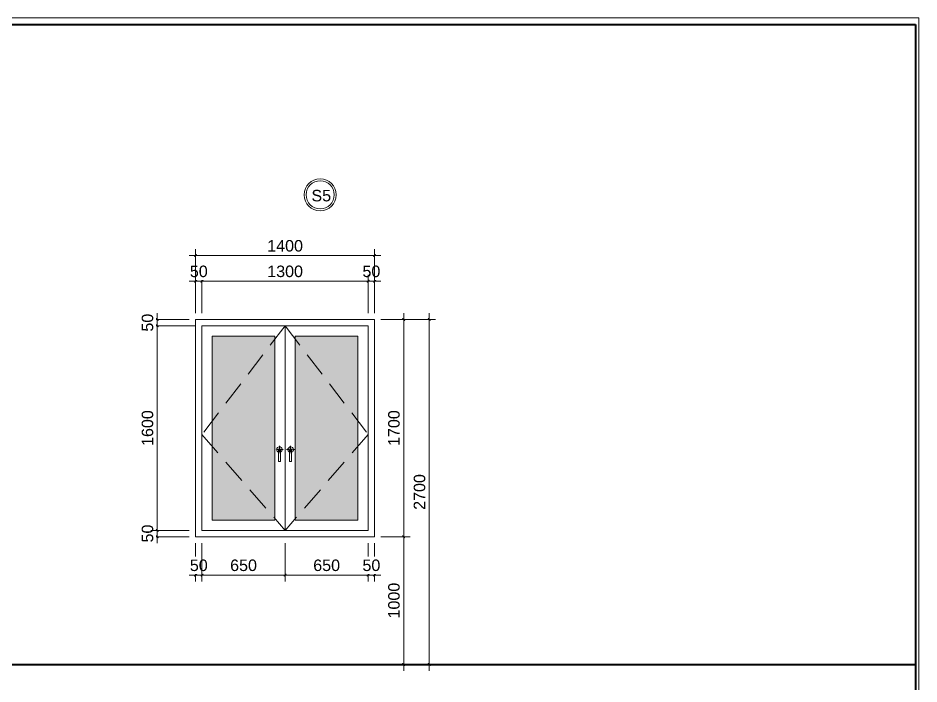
# Model space of a CAD drawing. Header units: inches. Extents: x 921646 to 2157952, y -92667 to 262089.
# Drawn here: x 1986572 to 1993619, y -19387 to -14175 of the extents above; entities that cross this region are included whole.
import ezdxf
from ezdxf.enums import TextEntityAlignment as Align

# ---------------------------------------------------------------- set-up
doc = ezdxf.new("R2010")
doc.units = ezdxf.units.IN
doc.header["$MEASUREMENT"] = 0
doc.linetypes.add('HIDDEN', pattern=[9.525, 6.35, -3.175])
doc.layers.get('DEFPOINTS').update_dxf_attribs({"lineweight": 9})
for name, color, linetype, lineweight in [('11 CUA', 42, 'Continuous', 15), ('14 KHUAT', 106, 'HIDDEN', 13), ('15 TEXT', 134, 'Continuous', 15), ('4 TUONG', 255, 'Continuous', 40), ('Cp Net Manh 0.15', 8, 'Continuous', 15), ('Cp Net Thep 0.40', 2, 'Continuous', 40), ('dim', 252, 'Continuous', 9), ('HATCH', 244, 'Continuous', 0)]:
    doc.layers.add(name, color=color, linetype=linetype, lineweight=lineweight)
doc.styles.add('ARIAL', font='arial.ttf')
doc.styles.add('CHU', font='arial.ttf')
doc.styles.add('kich thuot', font='arial.ttf', dxfattribs={"width": 0.8})
doc.dimstyles.new('VJC100', dxfattribs={"dimscale": 1.2, "dimtxt": 200, "dimasz": 100, "dimexe": 100, "dimexo": 0, "dimgap": 60, "dimtad": 1, "dimdec": 0, "dimlfac": -1, "dimzin": 9, "dimdsep": 46, "dimtxsty": 'CHU', "dimblk": 'ARCHTICK', "dimcen": 0.9, "dimdle": 100, "dimclrd": 251, "dimclre": 251, "dimclrt": 3, "dimadec": 0, "dimazin": 0, "dimtfac": 1, "dimtdec": 0, "dimtix": 1, "dimtmove": 2, "dimatfit": 3, "dimfxl": 500, "dimtolj": 1, "dimtzin": 0, "dimlwd": 13, "dimlwe": 9, "dimarcsym": 0})

# ---------------------------------------------------------------- blocks, each defined once
blk = doc.blocks.new('Khung Ht dep')
at = {"layer": 'Cp Net Thep 0.40', "color": 106, "flags": 128}
blk.add_lwpolyline([(30380, 21415), (30380, 1792), (3162, 1792), (3162, 21415)], close=True, dxfattribs=at)
at = {"layer": 'DEFPOINTS', "ltscale": 100}
blk.add_lwpolyline([(30430, 1692), (30430, 21515), (1912, 21515), (1912, 1692)], close=True, dxfattribs=at)
blk = doc.blocks.new('_ArchTick')
at = {"layer": 'dim', "const_width": 0.15}
blk.add_lwpolyline([(0.2, 0.2), (-0.2, -0.2)], dxfattribs=at)
blk = doc.blocks.new('*D962')
at = {"layer": 'DEFPOINTS', "color": 0, "transparency": 16777216}
for p in [(1989361.3, -18234.4), (1989588.9, -18234.4), (1989361.3, -19234.4)]:
    blk.add_point(p, dxfattribs=at)
at = {"layer": 'dim', "color": 251, "lineweight": 9, "transparency": 16777216}
for p, q in [((1989411.3, -18234.4), (1989638.9, -18234.4)), ((1989411.3, -19234.4), (1989638.9, -19234.4))]:
    blk.add_line(p, q, dxfattribs=at)
at = {"layer": 'dim', "color": 251, "lineweight": 13, "transparency": 16777216}
blk.add_line((1989588.9, -19284.4), (1989588.9, -18184.4), dxfattribs=at)
at = {"layer": 'dim', "color": 251, "lineweight": 13, "transparency": 16777216, "xscale": 50, "yscale": 50, "zscale": 50}
for p, rotation in [((1989588.9, -18234.4), 90), ((1989588.9, -19234.4), 270)]:
    blk.add_blockref('_ArchTick', p, dxfattribs=dict(at, rotation=rotation))
at = {"layer": 'dim', "color": 3, "transparency": 16777216, "insert": (1989513, -18734.4), "char_height": 90, "attachment_point": 5, "rotation": 90, "style": 'CHU', "bg_fill": 3, "box_fill_scale": 1.25, "bg_fill_color": 9, "bg_fill_true_color": 13158600, "bg_fill_transparency": 0}
blk.add_mtext('\\A1;1000', dxfattribs=at)
blk = doc.blocks.new('*D963')
at = {"layer": 'DEFPOINTS', "color": 0, "transparency": 16777216}
for p in [(1989361.3, -16534.4), (1989588.9, -16534.4), (1989361.3, -18234.4)]:
    blk.add_point(p, dxfattribs=at)
at = {"layer": 'dim', "color": 251, "lineweight": 13, "transparency": 16777216}
blk.add_line((1989588.9, -18284.4), (1989588.9, -16484.4), dxfattribs=at)
at = {"layer": 'dim', "color": 251, "lineweight": 9, "transparency": 16777216}
for p, q in [((1989411.3, -16534.4), (1989638.9, -16534.4)), ((1989411.3, -18234.4), (1989638.9, -18234.4))]:
    blk.add_line(p, q, dxfattribs=at)
at = {"layer": 'dim', "color": 251, "lineweight": 13, "transparency": 16777216, "xscale": 50, "yscale": 50, "zscale": 50}
for p, rotation in [((1989588.9, -16534.4), 90), ((1989588.9, -18234.4), 270)]:
    blk.add_blockref('_ArchTick', p, dxfattribs=dict(at, rotation=rotation))
at = {"layer": 'dim', "color": 3, "transparency": 16777216, "insert": (1989513, -17384.4), "char_height": 90, "attachment_point": 5, "rotation": 90, "style": 'CHU', "bg_fill": 3, "box_fill_scale": 1.25, "bg_fill_color": 9, "bg_fill_true_color": 13158600, "bg_fill_transparency": 0}
blk.add_mtext('\\A1;1700', dxfattribs=at)
blk = doc.blocks.new('*D964')
at = {"layer": 'DEFPOINTS', "color": 0, "transparency": 16777216}
for p in [(1989361.3, -16534.4), (1989788.9, -16534.4), (1989361.3, -19234.4)]:
    blk.add_point(p, dxfattribs=at)
at = {"layer": 'dim', "color": 251, "lineweight": 13, "transparency": 16777216}
blk.add_line((1989788.9, -19284.4), (1989788.9, -16484.4), dxfattribs=at)
at = {"layer": 'dim', "color": 251, "lineweight": 9, "transparency": 16777216}
for p, q in [((1989411.3, -16534.4), (1989838.9, -16534.4)), ((1989411.3, -19234.4), (1989838.9, -19234.4))]:
    blk.add_line(p, q, dxfattribs=at)
at = {"layer": 'dim', "color": 251, "lineweight": 13, "transparency": 16777216, "xscale": 50, "yscale": 50, "zscale": 50}
for p, rotation in [((1989788.9, -16534.4), 90), ((1989788.9, -19234.4), 270)]:
    blk.add_blockref('_ArchTick', p, dxfattribs=dict(at, rotation=rotation))
at = {"layer": 'dim', "color": 3, "transparency": 16777216, "insert": (1989713, -17884.4), "char_height": 90, "attachment_point": 5, "rotation": 90, "style": 'CHU', "bg_fill": 3, "box_fill_scale": 1.25, "bg_fill_color": 9, "bg_fill_true_color": 13158600, "bg_fill_transparency": 0}
blk.add_mtext('\\A1;2700', dxfattribs=at)
blk = doc.blocks.new('*D965')
at = {"layer": 'DEFPOINTS', "color": 0, "transparency": 16777216}
for p in [(1989311.3, -16534.4), (1989361.3, -16534.4)]:
    blk.add_point(p, dxfattribs=at)
at = {"layer": 'dim', "color": 251, "lineweight": 9, "transparency": 16777216}
for p, q in [((1989311.3, -16484.4), (1989311.3, -16184.4)), ((1989361.3, -16484.4), (1989361.3, -16184.4))]:
    blk.add_line(p, q, dxfattribs=at)
at = {"layer": 'dim', "color": 251, "lineweight": 13, "transparency": 16777216}
for p, q in [((1989311.3, -16234.4), (1989261.3, -16234.4)), ((1989361.3, -16234.4), (1989311.3, -16234.4)), ((1989361.3, -16234.4), (1989411.3, -16234.4))]:
    blk.add_line(p, q, dxfattribs=at)
at = {"layer": 'dim', "color": 251, "lineweight": 13, "transparency": 16777216, "xscale": 50, "yscale": 50, "zscale": 50}
blk.add_blockref('_ArchTick', (1989311.3, -16234.4), dxfattribs=at)
at = {"layer": 'dim', "color": 251, "lineweight": 13, "transparency": 16777216, "xscale": 50, "yscale": 50, "zscale": 50, "rotation": 180}
blk.add_blockref('_ArchTick', (1989361.3, -16234.4), dxfattribs=at)
at = {"layer": 'dim', "color": 3, "transparency": 16777216, "insert": (1989336.3, -16158.5), "char_height": 90, "attachment_point": 5, "style": 'CHU', "bg_fill": 3, "box_fill_scale": 1.25, "bg_fill_color": 9, "bg_fill_true_color": 13158600, "bg_fill_transparency": 0}
blk.add_mtext('\\A1;50', dxfattribs=at)
at = {"layer": 'DEFPOINTS', "color": 0, "transparency": 16777216}
blk.add_point((1989311.3, -16234.4), dxfattribs=at)
blk = doc.blocks.new('*D966')
at = {"layer": 'DEFPOINTS', "color": 0, "transparency": 16777216}
for p in [(1988011.3, -16234.4), (1988011.3, -16534.4), (1989311.3, -16534.4)]:
    blk.add_point(p, dxfattribs=at)
at = {"layer": 'dim', "color": 251, "lineweight": 9, "transparency": 16777216}
for p, q in [((1988011.3, -16484.4), (1988011.3, -16184.4)), ((1989311.3, -16484.4), (1989311.3, -16184.4))]:
    blk.add_line(p, q, dxfattribs=at)
at = {"layer": 'dim', "color": 251, "lineweight": 13, "transparency": 16777216}
blk.add_line((1989361.3, -16234.4), (1987961.3, -16234.4), dxfattribs=at)
at = {"layer": 'dim', "color": 251, "lineweight": 13, "transparency": 16777216, "xscale": 50, "yscale": 50, "zscale": 50, "rotation": 180}
blk.add_blockref('_ArchTick', (1988011.3, -16234.4), dxfattribs=at)
at = {"layer": 'dim', "color": 251, "lineweight": 13, "transparency": 16777216, "xscale": 50, "yscale": 50, "zscale": 50}
blk.add_blockref('_ArchTick', (1989311.3, -16234.4), dxfattribs=at)
at = {"layer": 'dim', "color": 3, "transparency": 16777216, "insert": (1988661.3, -16158.4), "char_height": 90, "attachment_point": 5, "style": 'CHU', "bg_fill": 3, "box_fill_scale": 1.25, "bg_fill_color": 9, "bg_fill_true_color": 13158600, "bg_fill_transparency": 0}
blk.add_mtext('\\A1;1300', dxfattribs=at)
blk = doc.blocks.new('*D967')
at = {"layer": 'DEFPOINTS', "color": 0, "transparency": 16777216}
for p in [(1987961.3, -16534.4), (1988011.3, -16534.4)]:
    blk.add_point(p, dxfattribs=at)
at = {"layer": 'dim', "color": 251, "lineweight": 9, "transparency": 16777216}
for p, q in [((1987961.3, -16484.4), (1987961.3, -16184.4)), ((1988011.3, -16484.4), (1988011.3, -16184.4))]:
    blk.add_line(p, q, dxfattribs=at)
at = {"layer": 'dim', "color": 251, "lineweight": 13, "transparency": 16777216}
for p, q in [((1987961.3, -16234.4), (1987911.3, -16234.4)), ((1988011.3, -16234.4), (1987961.3, -16234.4)), ((1988011.3, -16234.4), (1988061.3, -16234.4))]:
    blk.add_line(p, q, dxfattribs=at)
at = {"layer": 'dim', "color": 251, "lineweight": 13, "transparency": 16777216, "xscale": 50, "yscale": 50, "zscale": 50}
blk.add_blockref('_ArchTick', (1987961.3, -16234.4), dxfattribs=at)
at = {"layer": 'dim', "color": 251, "lineweight": 13, "transparency": 16777216, "xscale": 50, "yscale": 50, "zscale": 50, "rotation": 180}
blk.add_blockref('_ArchTick', (1988011.3, -16234.4), dxfattribs=at)
at = {"layer": 'dim', "color": 3, "transparency": 16777216, "insert": (1987986.3, -16158.5), "char_height": 90, "attachment_point": 5, "style": 'CHU', "bg_fill": 3, "box_fill_scale": 1.25, "bg_fill_color": 9, "bg_fill_true_color": 13158600, "bg_fill_transparency": 0}
blk.add_mtext('\\A1;50', dxfattribs=at)
at = {"layer": 'DEFPOINTS', "color": 0, "transparency": 16777216}
blk.add_point((1987961.3, -16234.4), dxfattribs=at)
blk = doc.blocks.new('*D968')
at = {"layer": 'DEFPOINTS', "color": 0, "transparency": 16777216}
for p in [(1987961.3, -16034.4), (1987961.3, -16534.4), (1989361.3, -16534.4)]:
    blk.add_point(p, dxfattribs=at)
at = {"layer": 'dim', "color": 251, "lineweight": 9, "transparency": 16777216}
for p, q in [((1987961.3, -16484.4), (1987961.3, -15984.4)), ((1989361.3, -16484.4), (1989361.3, -15984.4))]:
    blk.add_line(p, q, dxfattribs=at)
at = {"layer": 'dim', "color": 251, "lineweight": 13, "transparency": 16777216}
blk.add_line((1989411.3, -16034.4), (1987911.3, -16034.4), dxfattribs=at)
at = {"layer": 'dim', "color": 251, "lineweight": 13, "transparency": 16777216, "xscale": 50, "yscale": 50, "zscale": 50, "rotation": 180}
blk.add_blockref('_ArchTick', (1987961.3, -16034.4), dxfattribs=at)
at = {"layer": 'dim', "color": 251, "lineweight": 13, "transparency": 16777216, "xscale": 50, "yscale": 50, "zscale": 50}
blk.add_blockref('_ArchTick', (1989361.3, -16034.4), dxfattribs=at)
at = {"layer": 'dim', "color": 3, "transparency": 16777216, "insert": (1988661.3, -15958.5), "char_height": 90, "attachment_point": 5, "style": 'CHU', "bg_fill": 3, "box_fill_scale": 1.25, "bg_fill_color": 9, "bg_fill_true_color": 13158600, "bg_fill_transparency": 0}
blk.add_mtext('\\A1;1400', dxfattribs=at)
blk = doc.blocks.new('*D969')
at = {"layer": 'DEFPOINTS', "color": 0, "transparency": 16777216}
for p in [(1987961.3, -18184.4), (1987961.3, -18234.4)]:
    blk.add_point(p, dxfattribs=at)
at = {"layer": 'dim', "color": 251, "lineweight": 13, "transparency": 16777216}
for p, q in [((1987661.3, -18184.4), (1987661.3, -18134.4)), ((1987661.3, -18234.4), (1987661.3, -18184.4)), ((1987661.3, -18234.4), (1987661.3, -18284.4))]:
    blk.add_line(p, q, dxfattribs=at)
at = {"layer": 'dim', "color": 251, "lineweight": 9, "transparency": 16777216}
for p, q in [((1987911.3, -18184.4), (1987611.3, -18184.4)), ((1987911.3, -18234.4), (1987611.3, -18234.4))]:
    blk.add_line(p, q, dxfattribs=at)
at = {"layer": 'dim', "color": 251, "lineweight": 13, "transparency": 16777216, "xscale": 50, "yscale": 50, "zscale": 50}
for p, rotation in [((1987661.3, -18184.4), 270), ((1987661.3, -18234.4), 90)]:
    blk.add_blockref('_ArchTick', p, dxfattribs=dict(at, rotation=rotation))
at = {"layer": 'dim', "color": 3, "transparency": 16777216, "insert": (1987585.3, -18209.4), "char_height": 90, "attachment_point": 5, "rotation": 90, "style": 'CHU', "bg_fill": 3, "box_fill_scale": 1.25, "bg_fill_color": 9, "bg_fill_true_color": 13158600, "bg_fill_transparency": 0}
blk.add_mtext('\\A1;50', dxfattribs=at)
at = {"layer": 'DEFPOINTS', "color": 0, "transparency": 16777216}
blk.add_point((1987661.3, -18184.4), dxfattribs=at)
blk = doc.blocks.new('*D970')
at = {"layer": 'DEFPOINTS', "color": 0, "transparency": 16777216}
for p in [(1987661.3, -16584.4), (1988011.3, -16584.4), (1987961.3, -18184.4)]:
    blk.add_point(p, dxfattribs=at)
at = {"layer": 'dim', "color": 251, "lineweight": 13, "transparency": 16777216}
blk.add_line((1987661.3, -18234.4), (1987661.3, -16534.4), dxfattribs=at)
at = {"layer": 'dim', "color": 251, "lineweight": 9, "transparency": 16777216}
for p, q in [((1987961.3, -16584.4), (1987611.3, -16584.4)), ((1987911.3, -18184.4), (1987611.3, -18184.4))]:
    blk.add_line(p, q, dxfattribs=at)
at = {"layer": 'dim', "color": 251, "lineweight": 13, "transparency": 16777216, "xscale": 50, "yscale": 50, "zscale": 50}
for p, rotation in [((1987661.3, -16584.4), 90), ((1987661.3, -18184.4), 270)]:
    blk.add_blockref('_ArchTick', p, dxfattribs=dict(at, rotation=rotation))
at = {"layer": 'dim', "color": 3, "transparency": 16777216, "insert": (1987585.3, -17384.4), "char_height": 90, "attachment_point": 5, "rotation": 90, "style": 'CHU', "bg_fill": 3, "box_fill_scale": 1.25, "bg_fill_color": 9, "bg_fill_true_color": 13158600, "bg_fill_transparency": 0}
blk.add_mtext('\\A1;1600', dxfattribs=at)
blk = doc.blocks.new('*D971')
at = {"layer": 'DEFPOINTS', "color": 0, "transparency": 16777216}
for p in [(1987961.3, -16534.4), (1987961.3, -16584.4)]:
    blk.add_point(p, dxfattribs=at)
at = {"layer": 'dim', "color": 251, "lineweight": 13, "transparency": 16777216}
for p, q in [((1987661.3, -16534.4), (1987661.3, -16484.4)), ((1987661.3, -16584.4), (1987661.3, -16534.4)), ((1987661.3, -16584.4), (1987661.3, -16634.4))]:
    blk.add_line(p, q, dxfattribs=at)
at = {"layer": 'dim', "color": 251, "lineweight": 9, "transparency": 16777216}
for p, q in [((1987911.3, -16534.4), (1987611.3, -16534.4)), ((1987911.3, -16584.4), (1987611.3, -16584.4))]:
    blk.add_line(p, q, dxfattribs=at)
at = {"layer": 'dim', "color": 251, "lineweight": 13, "transparency": 16777216, "xscale": 50, "yscale": 50, "zscale": 50}
for p, rotation in [((1987661.3, -16534.4), 270), ((1987661.3, -16584.4), 90)]:
    blk.add_blockref('_ArchTick', p, dxfattribs=dict(at, rotation=rotation))
at = {"layer": 'dim', "color": 3, "transparency": 16777216, "insert": (1987585.3, -16559.4), "char_height": 90, "attachment_point": 5, "rotation": 90, "style": 'CHU', "bg_fill": 3, "box_fill_scale": 1.25, "bg_fill_color": 9, "bg_fill_true_color": 13158600, "bg_fill_transparency": 0}
blk.add_mtext('\\A1;50', dxfattribs=at)
at = {"layer": 'DEFPOINTS', "color": 0, "transparency": 16777216}
blk.add_point((1987661.3, -16534.4), dxfattribs=at)
blk = doc.blocks.new('*D972')
at = {"layer": 'DEFPOINTS', "color": 0, "transparency": 16777216}
for p in [(1987961.3, -18234.4), (1988011.3, -18234.4)]:
    blk.add_point(p, dxfattribs=at)
at = {"layer": 'dim', "color": 251, "lineweight": 9, "transparency": 16777216}
for p, q in [((1987961.3, -18284.4), (1987961.3, -18584.4)), ((1988011.3, -18284.4), (1988011.3, -18584.4))]:
    blk.add_line(p, q, dxfattribs=at)
at = {"layer": 'dim', "color": 251, "lineweight": 13, "transparency": 16777216}
for p, q in [((1987961.3, -18534.4), (1987911.3, -18534.4)), ((1987961.3, -18534.4), (1988011.3, -18534.4)), ((1988011.3, -18534.4), (1988061.3, -18534.4))]:
    blk.add_line(p, q, dxfattribs=at)
at = {"layer": 'dim', "color": 251, "lineweight": 13, "transparency": 16777216, "xscale": 50, "yscale": 50, "zscale": 50}
blk.add_blockref('_ArchTick', (1987961.3, -18534.4), dxfattribs=at)
at = {"layer": 'dim', "color": 251, "lineweight": 13, "transparency": 16777216, "xscale": 50, "yscale": 50, "zscale": 50, "rotation": 180}
blk.add_blockref('_ArchTick', (1988011.3, -18534.4), dxfattribs=at)
at = {"layer": 'dim', "color": 3, "transparency": 16777216, "insert": (1987986.3, -18458.5), "char_height": 90, "attachment_point": 5, "style": 'CHU', "bg_fill": 3, "box_fill_scale": 1.25, "bg_fill_color": 9, "bg_fill_true_color": 13158600, "bg_fill_transparency": 0}
blk.add_mtext('\\A1;50', dxfattribs=at)
at = {"layer": 'DEFPOINTS', "color": 0, "transparency": 16777216}
blk.add_point((1988011.3, -18534.4), dxfattribs=at)
blk = doc.blocks.new('*D973')
at = {"layer": 'DEFPOINTS', "color": 0, "transparency": 16777216}
for p in [(1988011.3, -18234.4), (1988661.3, -18234.4), (1988661.3, -18534.4)]:
    blk.add_point(p, dxfattribs=at)
at = {"layer": 'dim', "color": 251, "lineweight": 9, "transparency": 16777216}
for p, q in [((1988011.3, -18284.4), (1988011.3, -18584.4)), ((1988661.3, -18284.4), (1988661.3, -18584.4))]:
    blk.add_line(p, q, dxfattribs=at)
at = {"layer": 'dim', "color": 251, "lineweight": 13, "transparency": 16777216}
blk.add_line((1987961.3, -18534.4), (1988711.3, -18534.4), dxfattribs=at)
at = {"layer": 'dim', "color": 251, "lineweight": 13, "transparency": 16777216, "xscale": 50, "yscale": 50, "zscale": 50, "rotation": 180}
blk.add_blockref('_ArchTick', (1988011.3, -18534.4), dxfattribs=at)
at = {"layer": 'dim', "color": 251, "lineweight": 13, "transparency": 16777216, "xscale": 50, "yscale": 50, "zscale": 50}
blk.add_blockref('_ArchTick', (1988661.3, -18534.4), dxfattribs=at)
at = {"layer": 'dim', "color": 3, "transparency": 16777216, "insert": (1988336.3, -18458.5), "char_height": 90, "attachment_point": 5, "style": 'CHU', "bg_fill": 3, "box_fill_scale": 1.25, "bg_fill_color": 9, "bg_fill_true_color": 13158600, "bg_fill_transparency": 0}
blk.add_mtext('\\A1;650', dxfattribs=at)
blk = doc.blocks.new('*D974')
at = {"layer": 'DEFPOINTS', "color": 0, "transparency": 16777216}
for p in [(1988661.3, -18234.4), (1989311.3, -18234.4), (1989311.3, -18534.4)]:
    blk.add_point(p, dxfattribs=at)
at = {"layer": 'dim', "color": 251, "lineweight": 9, "transparency": 16777216}
for p, q in [((1988661.3, -18284.4), (1988661.3, -18584.4)), ((1989311.3, -18284.4), (1989311.3, -18584.4))]:
    blk.add_line(p, q, dxfattribs=at)
at = {"layer": 'dim', "color": 251, "lineweight": 13, "transparency": 16777216}
blk.add_line((1988611.3, -18534.4), (1989361.3, -18534.4), dxfattribs=at)
at = {"layer": 'dim', "color": 251, "lineweight": 13, "transparency": 16777216, "xscale": 50, "yscale": 50, "zscale": 50, "rotation": 180}
blk.add_blockref('_ArchTick', (1988661.3, -18534.4), dxfattribs=at)
at = {"layer": 'dim', "color": 251, "lineweight": 13, "transparency": 16777216, "xscale": 50, "yscale": 50, "zscale": 50}
blk.add_blockref('_ArchTick', (1989311.3, -18534.4), dxfattribs=at)
at = {"layer": 'dim', "color": 3, "transparency": 16777216, "insert": (1988986.3, -18458.5), "char_height": 90, "attachment_point": 5, "style": 'CHU', "bg_fill": 3, "box_fill_scale": 1.25, "bg_fill_color": 9, "bg_fill_true_color": 13158600, "bg_fill_transparency": 0}
blk.add_mtext('\\A1;650', dxfattribs=at)
blk = doc.blocks.new('*D975')
at = {"layer": 'DEFPOINTS', "color": 0, "transparency": 16777216}
for p in [(1989311.3, -18234.4), (1989361.3, -18234.4)]:
    blk.add_point(p, dxfattribs=at)
at = {"layer": 'dim', "color": 251, "lineweight": 9, "transparency": 16777216}
for p, q in [((1989311.3, -18284.4), (1989311.3, -18584.4)), ((1989361.3, -18284.4), (1989361.3, -18584.4))]:
    blk.add_line(p, q, dxfattribs=at)
at = {"layer": 'dim', "color": 251, "lineweight": 13, "transparency": 16777216}
for p, q in [((1989311.3, -18534.4), (1989261.3, -18534.4)), ((1989311.3, -18534.4), (1989361.3, -18534.4)), ((1989361.3, -18534.4), (1989411.3, -18534.4))]:
    blk.add_line(p, q, dxfattribs=at)
at = {"layer": 'dim', "color": 251, "lineweight": 13, "transparency": 16777216, "xscale": 50, "yscale": 50, "zscale": 50}
blk.add_blockref('_ArchTick', (1989311.3, -18534.4), dxfattribs=at)
at = {"layer": 'dim', "color": 251, "lineweight": 13, "transparency": 16777216, "xscale": 50, "yscale": 50, "zscale": 50, "rotation": 180}
blk.add_blockref('_ArchTick', (1989361.3, -18534.4), dxfattribs=at)
at = {"layer": 'dim', "color": 3, "transparency": 16777216, "insert": (1989336.3, -18458.5), "char_height": 90, "attachment_point": 5, "style": 'CHU', "bg_fill": 3, "box_fill_scale": 1.25, "bg_fill_color": 9, "bg_fill_true_color": 13158600, "bg_fill_transparency": 0}
blk.add_mtext('\\A1;50', dxfattribs=at)
at = {"layer": 'DEFPOINTS', "color": 0, "transparency": 16777216}
blk.add_point((1989361.3, -18534.4), dxfattribs=at)
blk = doc.blocks.new('KH CUA')
at = {"layer": '11 CUA'}
blk.add_circle((0, 0), 187, dxfattribs=at)
at = {"layer": '15 TEXT', "color": 7}
blk.add_circle((0, 0), 165, dxfattribs=at)
at = {"layer": '15 TEXT', "style": 'kich thuot', "width": 0.6, "flags": 4}
blk.add_attdef('A', text='', height=250, dxfattribs=at).set_placement((6, -117), align=Align.CENTER)

msp = doc.modelspace()

# ---------------------------------------------------------------- hatches: boundary and pattern name
at = {"layer": 'HATCH'}
h = msp.add_hatch(dxfattribs=at)
h.set_pattern_fill('AR-SAND', color=256, scale=0.7, angle=45)
h.set_pattern_definition([(82.5, (1949204.426, 218020.155), (-25.0166944, 23.4327442), [0, -27.0256, 0, -30.226, 0, -28.8925]), (52.5, (1949204.426, 218020.155), (-13.230765, 57.7313), [0, -14.5796, 0, -24.3586, 0, -9.3345]), (12.5, (1949188.962, 218004.69), (39.0809878, 39.223262), [0, -8.89, 0, -32.004, 0, -41.783]), (2.5, (1949188.96, 218004.69), (26.759678, 48.828555), [0, -4.445, 0, -20.9804, 0, -24.003])])
h.paths.add_polyline_path([(1988581.3, -16664.4), (1988091.3, -16664.4), (1988091.3, -18104.4), (1988581.3, -18104.4)])
h = msp.add_hatch(dxfattribs=at)
h.set_pattern_fill('AR-SAND', color=256, scale=0.7, angle=45)
h.set_pattern_definition([(82.5, (1949454.426, 218020.155), (-25.0166944, 23.4327442), [0, -27.0256, 0, -30.226, 0, -28.8925]), (52.5, (1949454.426, 218020.155), (-13.230765, 57.7313), [0, -14.5796, 0, -24.3586, 0, -9.3345]), (12.5, (1949438.962, 218004.69), (39.0809878, 39.223262), [0, -8.89, 0, -32.004, 0, -41.783]), (2.5, (1949438.96, 218004.69), (26.759678, 48.828555), [0, -4.445, 0, -20.9804, 0, -24.003])])
h.paths.add_polyline_path([(1988741.3, -18104.4), (1989231.3, -18104.4), (1989231.3, -16664.4), (1988741.3, -16664.4)])

# ---------------------------------------------------------------- linework, layer by layer
at = {"layer": '11 CUA'}
for points in [[(1987961.3, -16534.4), (1989361.3, -16534.4), (1989361.3, -18234.4), (1987961.3, -18234.4)], [(1988011.3, -16584.4), (1989311.3, -16584.4), (1989311.3, -18184.4), (1988011.3, -18184.4)]]:
    msp.add_lwpolyline(points, close=True, dxfattribs=at)
at = {"layer": '11 CUA', "ltscale": 40}
for points in [[(1989311.3, -16584.4), (1988011.3, -16584.4), (1988011.3, -18184.4), (1989311.3, -18184.4), (1989311.3, -16584.4)], [(1988661.3, -16584.4), (1988661.3, -18184.4)], [(1988581.3, -16664.4), (1988091.3, -16664.4), (1988091.3, -18104.4), (1988581.3, -18104.4), (1988581.3, -16664.4)], [(1988741.3, -18104.4), (1989231.3, -18104.4), (1989231.3, -16664.4), (1988741.3, -16664.4), (1988741.3, -18104.4)]]:
    msp.add_lwpolyline(points, dxfattribs=at)
at = {"layer": '11 CUA'}
for points in [[(1988625.6, -17572.5, 5.434878), (1988610.3, -17573.4)], [(1988711.3, -17573.4, 5.434878), (1988696, -17572.5)], [(1988706.8, -17646.1), (1988700.5, -17646.1, -0.414214), (1988696, -17641.6), (1988696, -17553, -1), (1988711.3, -17553), (1988711.3, -17641.6, -0.414214), (1988706.8, -17646.1)]]:
    msp.add_lwpolyline(points, format="xyb", dxfattribs=at)
msp.add_lwpolyline([(1988614.8, -17646.1), (1988621.1, -17646.1, 0.414214), (1988625.6, -17641.6), (1988625.6, -17553, 1), (1988610.3, -17553), (1988610.3, -17641.6, 0.414214)], format="xyb", close=True, dxfattribs=at)
at = {"layer": '11 CUA', "color": 8, "linetype": 'HIDDEN', "ltscale": 0.3}
for points in [[(1988617.9, -17522.7), (1988617.9, -17583.2)], [(1988703.7, -17522.7), (1988703.7, -17583.2)], [(1988587.7, -17553), (1988648.2, -17553)], [(1988733.9, -17553), (1988673.4, -17553)]]:
    msp.add_lwpolyline(points, dxfattribs=at)
at = {"layer": '14 KHUAT', "ltscale": 30}
for points in [[(1988661.3, -16584.4), (1988011.3, -17434.4), (1988661.3, -18184.4)], [(1988661.3, -16584.4), (1989311.3, -17434.4), (1988661.3, -18184.4)]]:
    msp.add_lwpolyline(points, dxfattribs=at)
at = {"layer": '4 TUONG'}
msp.add_lwpolyline([(1979547.4, -19234.4), (1993593.6, -19234.4)], dxfattribs=at)

# ---------------------------------------------------------------- block references
at = {"layer": '15 TEXT'}
ref = msp.add_blockref('KH CUA', (1988935.7, -15558.9), dxfattribs=dict(at, xscale=-0.6676080590873513, yscale=0.6676080590873513, zscale=0.6676080590873513))
ref.add_attrib('A', 'S5', dxfattribs={"height": 90, "style": 'ARIAL'}).set_placement((1988944.3, -15610.2), align=Align.CENTER)
at = {"layer": 'Cp Net Manh 0.15', "xscale": 0.5160658647642057, "yscale": 0.5160658647642057, "zscale": 0.5160658647642057}
msp.add_blockref('Khung Ht dep', (1977915.4, -25278.5), dxfattribs=at)

# ---------------------------------------------------------------- next in the draw order: dimensions: what is measured, and where the dimension line sits
at = {"layer": 'dim'}
for base, p1, p2, picture, middle in [((1987661.3, -18184.4), (1987961.3, -18234.4), (1987961.3, -18184.4), '*D969', (1987585.3, -18209.4)), ((1989588.9, -18234.4), (1989361.3, -19234.4), (1989361.3, -18234.4), '*D962', (1989513, -18734.4))]:
    dim = msp.add_linear_dim(base=base, p1=p1, p2=p2, angle=90, dimstyle='VJC100', override={"dimscale": 0.5, "dimtxt": 180, "dimexo": 100, "dimtfill": 1}, dxfattribs=at)
    dim.commit()
    dim.dimension.update_dxf_attribs({"geometry": picture, "text_midpoint": middle})

# ---------------------------------------------------------------- next in the draw order: dimensions: what is measured, and where the dimension line sits
dim = msp.add_linear_dim(base=(1989588.9, -16534.4), p1=(1989361.3, -18234.4), p2=(1989361.3, -16534.4), angle=90, dimstyle='VJC100', override={"dimscale": 0.5, "dimtxt": 180, "dimexo": 100, "dimtfill": 1}, dxfattribs=at)
dim.commit()
dim.dimension.update_dxf_attribs({"geometry": '*D963', "text_midpoint": (1989513, -17384.4)})

# ---------------------------------------------------------------- next in the draw order: dimensions: what is measured, and where the dimension line sits
dim = msp.add_linear_dim(base=(1989788.9, -16534.4), p1=(1989361.3, -19234.4), p2=(1989361.3, -16534.4), angle=90, dimstyle='VJC100', override={"dimscale": 0.5, "dimtxt": 180, "dimexo": 100, "dimtfill": 1}, dxfattribs=at)
dim.commit()
dim.dimension.update_dxf_attribs({"geometry": '*D964', "text_midpoint": (1989713, -17884.4)})

# ---------------------------------------------------------------- next in the draw order: dimensions: what is measured, and where the dimension line sits
dim = msp.add_linear_dim(base=(1989311.3, -16234.4), p1=(1989361.3, -16534.4), p2=(1989311.3, -16534.4), dimstyle='VJC100', override={"dimscale": 0.5, "dimtxt": 180, "dimexo": 100, "dimtfill": 1}, dxfattribs=at)
dim.commit()
dim.dimension.update_dxf_attribs({"geometry": '*D965', "text_midpoint": (1989336.3, -16158.5)})

# ---------------------------------------------------------------- next in the draw order: dimensions: what is measured, and where the dimension line sits
dim = msp.add_linear_dim(base=(1988011.3, -16234.4), p1=(1989311.3, -16534.4), p2=(1988011.3, -16534.4), dimstyle='VJC100', override={"dimscale": 0.5, "dimtxt": 180, "dimexo": 100, "dimtfill": 1}, dxfattribs=at)
dim.commit()
dim.dimension.update_dxf_attribs({"geometry": '*D966', "text_midpoint": (1988661.3, -16158.4)})

# ---------------------------------------------------------------- next in the draw order: dimensions: what is measured, and where the dimension line sits
dim = msp.add_linear_dim(base=(1987961.3, -16234.4), p1=(1988011.3, -16534.4), p2=(1987961.3, -16534.4), dimstyle='VJC100', override={"dimscale": 0.5, "dimtxt": 180, "dimexo": 100, "dimtfill": 1}, dxfattribs=at)
dim.commit()
dim.dimension.update_dxf_attribs({"geometry": '*D967', "text_midpoint": (1987986.3, -16158.5)})

# ---------------------------------------------------------------- next in the draw order: dimensions: what is measured, and where the dimension line sits
dim = msp.add_linear_dim(base=(1987961.3, -16034.4), p1=(1989361.3, -16534.4), p2=(1987961.3, -16534.4), dimstyle='VJC100', override={"dimscale": 0.5, "dimtxt": 180, "dimexo": 100, "dimtfill": 1}, dxfattribs=at)
dim.commit()
dim.dimension.update_dxf_attribs({"geometry": '*D968', "text_midpoint": (1988661.3, -15958.5)})

# ---------------------------------------------------------------- next in the draw order: dimensions: what is measured, and where the dimension line sits
dim = msp.add_linear_dim(base=(1987661.3, -16584.4), p1=(1987961.3, -18184.4), p2=(1988011.3, -16584.4), angle=90, dimstyle='VJC100', override={"dimscale": 0.5, "dimtxt": 180, "dimexo": 100, "dimtfill": 1}, dxfattribs=at)
dim.commit()
dim.dimension.update_dxf_attribs({"geometry": '*D970', "text_midpoint": (1987585.3, -17384.4)})

# ---------------------------------------------------------------- next in the draw order: dimensions: what is measured, and where the dimension line sits
dim = msp.add_linear_dim(base=(1987661.3, -16534.4), p1=(1987961.3, -16584.4), p2=(1987961.3, -16534.4), angle=90, dimstyle='VJC100', override={"dimscale": 0.5, "dimtxt": 180, "dimexo": 100, "dimtfill": 1}, dxfattribs=at)
dim.commit()
dim.dimension.update_dxf_attribs({"geometry": '*D971', "text_midpoint": (1987585.3, -16559.4)})
dim = msp.add_linear_dim(base=(1988011.3, -18534.4), p1=(1987961.3, -18234.4), p2=(1988011.3, -18234.4), dimstyle='VJC100', override={"dimscale": 0.5, "dimtxt": 180, "dimexo": 100, "dimtfill": 1}, dxfattribs=at)
dim.commit()
dim.dimension.update_dxf_attribs({"geometry": '*D972', "text_midpoint": (1987986.3, -18458.5)})

# ---------------------------------------------------------------- next in the draw order: dimensions: what is measured, and where the dimension line sits
dim = msp.add_linear_dim(base=(1988661.3, -18534.4), p1=(1988011.3, -18234.4), p2=(1988661.3, -18234.4), dimstyle='VJC100', override={"dimscale": 0.5, "dimtxt": 180, "dimexo": 100, "dimtfill": 1}, dxfattribs=at)
dim.commit()
dim.dimension.update_dxf_attribs({"geometry": '*D973', "text_midpoint": (1988336.3, -18458.5)})

# ---------------------------------------------------------------- next in the draw order: dimensions: what is measured, and where the dimension line sits
dim = msp.add_linear_dim(base=(1989311.3, -18534.4), p1=(1988661.3, -18234.4), p2=(1989311.3, -18234.4), dimstyle='VJC100', override={"dimscale": 0.5, "dimtxt": 180, "dimexo": 100, "dimtfill": 1}, dxfattribs=at)
dim.commit()
dim.dimension.update_dxf_attribs({"geometry": '*D974', "text_midpoint": (1988986.3, -18458.5)})

# ---------------------------------------------------------------- next in the draw order: dimensions: what is measured, and where the dimension line sits
dim = msp.add_linear_dim(base=(1989361.3, -18534.4), p1=(1989311.3, -18234.4), p2=(1989361.3, -18234.4), dimstyle='VJC100', override={"dimscale": 0.5, "dimtxt": 180, "dimexo": 100, "dimtfill": 1}, dxfattribs=at)
dim.commit()
dim.dimension.update_dxf_attribs({"geometry": '*D975', "text_midpoint": (1989336.3, -18458.5)})

doc.saveas('drawing.dxf')
